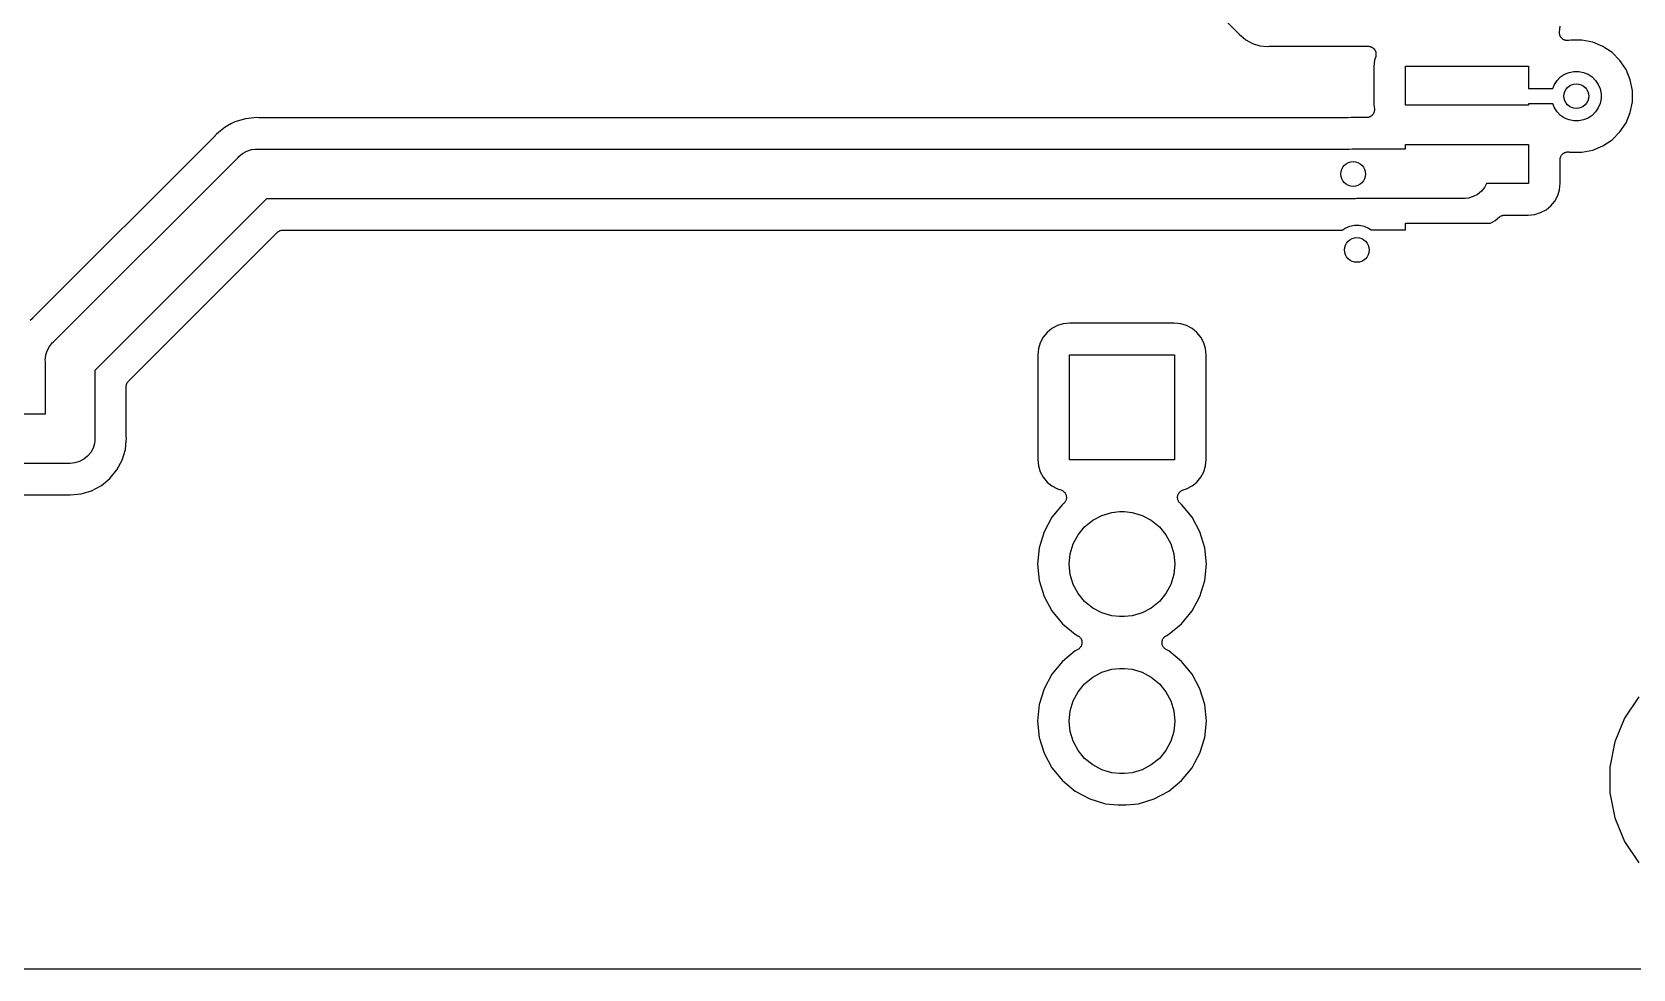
# Model space of a CAD drawing. Extents: x 3.65 to 7.93, y -5.83 to -2.58.
# Drawn here: x 6.026 to 7.045, y -5.828 to -5.231 of the extents above; entities that cross this region are included whole.
import ezdxf

# ---------------------------------------------------------------- set-up
doc = ezdxf.new("R2010")
doc.units = 0
doc.header["$MEASUREMENT"] = 0
doc.layers.add('BLACK', color=7, linetype='CONTINUOUS')

msp = doc.modelspace()

# ---------------------------------------------------------------- linework, layer by layer
at = {"layer": 'BLACK', "linetype": 'CONTINUOUS'}
for p, q in [((6.65342, -5.09091), (6.79409, -5.23158)), ((6.99867, -5.23129), (6.9987, -5.23106)), ((6.9987, -5.23083), (6.99906, -5.22716)), ((6.9987, -5.23106), (6.9987, -5.23083)), ((6.79409, -5.23158), (6.79414, -5.23163)), ((6.79414, -5.23163), (6.79428, -5.2318)), ((6.79428, -5.2318), (6.79442, -5.23195)), ((6.79442, -5.23195), (6.79505, -5.23271)), ((6.79505, -5.23271), (6.79581, -5.23333)), ((6.79581, -5.23333), (6.79884, -5.23582)), ((6.79884, -5.23582), (6.80317, -5.23814)), ((6.80317, -5.23814), (6.80787, -5.23956)), ((6.80787, -5.23956), (6.81276, -5.24004)), ((6.81276, -5.24004), (6.81374, -5.23995)), ((6.81374, -5.23995), (6.81381, -5.23994)), ((6.81381, -5.23994), (6.81402, -5.23994)), ((6.81402, -5.23994), (6.81423, -5.23992)), ((6.81423, -5.23992), (6.87679, -5.23992)), ((6.87679, -5.23992), (6.87686, -5.23992)), ((6.87686, -5.23992), (6.87709, -5.23995)), ((6.87709, -5.23995), (6.87732, -5.23995)), ((6.87732, -5.23995), (6.87758, -5.24)), ((6.87758, -5.24), (6.87783, -5.24003)), ((6.87783, -5.24003), (6.87805, -5.2401)), ((6.87805, -5.2401), (6.87828, -5.24015)), ((6.87828, -5.24015), (6.87852, -5.24025)), ((6.87852, -5.24025), (6.87876, -5.24033)), ((6.87876, -5.24033), (6.87897, -5.24044)), ((6.87897, -5.24044), (6.87918, -5.24053)), ((6.87918, -5.24053), (6.87939, -5.24067)), ((6.87939, -5.24067), (6.87962, -5.2408)), ((6.87962, -5.2408), (6.8798, -5.24094)), ((6.8798, -5.24094), (6.87999, -5.24107)), ((6.87999, -5.24107), (6.88017, -5.24126)), ((6.9987, -5.23155), (6.99867, -5.23129)), ((6.9987, -5.23181), (6.9987, -5.23155)), ((6.99874, -5.23203), (6.9987, -5.23181)), ((6.99876, -5.23226), (6.99874, -5.23203)), ((6.99883, -5.23251), (6.99876, -5.23226)), ((6.99888, -5.23276), (6.99883, -5.23251)), ((6.99897, -5.23298), (6.99888, -5.23276)), ((6.99904, -5.2332), (6.99897, -5.23298)), ((6.99916, -5.23343), (6.99904, -5.2332)), ((6.99926, -5.23366), (6.99916, -5.23343)), ((6.99938, -5.23386), (6.99926, -5.23366)), ((6.99949, -5.23406), (6.99938, -5.23386)), ((6.99965, -5.23426), (6.99949, -5.23406)), ((6.9998, -5.23448), (6.99965, -5.23426)), ((6.99996, -5.23464), (6.9998, -5.23448)), ((7.0001, -5.23482), (6.99996, -5.23464)), ((7.0003, -5.23499), (7.0001, -5.23482)), ((7.00048, -5.23517), (7.0003, -5.23499)), ((7.00067, -5.2353), (7.00048, -5.23517)), ((7.00085, -5.23545), (7.00067, -5.2353)), ((7.00108, -5.23557), (7.00085, -5.23545)), ((7.00129, -5.23572), (7.00108, -5.23557)), ((7.0015, -5.23581), (7.00129, -5.23572)), ((7.00171, -5.23592), (7.0015, -5.23581)), ((7.00195, -5.23599), (7.00171, -5.23592)), ((7.00219, -5.2361), (7.00195, -5.23599)), ((7.00242, -5.23614), (7.00219, -5.2361)), ((7.00264, -5.23621), (7.00242, -5.23614)), ((7.00289, -5.23624), (7.00264, -5.23621)), ((7.00315, -5.23629), (7.00289, -5.23624)), ((7.00338, -5.23629), (7.00315, -5.23629)), ((7.00361, -5.23632), (7.00338, -5.23629)), ((7.00386, -5.2363), (7.00361, -5.23632)), ((7.00412, -5.2363), (7.00386, -5.2363)), ((7.00435, -5.23626), (7.00412, -5.2363)), ((7.00458, -5.23624), (7.00435, -5.23626)), ((7.00465, -5.23622), (7.00458, -5.23624)), ((7.00585, -5.23598), (7.00465, -5.23622)), ((7.01289, -5.23598), (7.00585, -5.23598)), ((7.0198, -5.23736), (7.01289, -5.23598)), ((7.0263, -5.24005), (7.0198, -5.23736)), ((7.03216, -5.24397), (7.0263, -5.24005)), ((6.88017, -5.24126), (6.88037, -5.24142)), ((6.88037, -5.24142), (6.88051, -5.2416)), ((6.88088, -5.24868), (6.88047, -5.25284)), ((6.88051, -5.2416), (6.88067, -5.24177)), ((6.88067, -5.24177), (6.88082, -5.24198)), ((6.88082, -5.24198), (6.88098, -5.24218)), ((6.88158, -5.24637), (6.88088, -5.24868)), ((6.88098, -5.24218), (6.88108, -5.24239)), ((6.88108, -5.24239), (6.88121, -5.24258)), ((6.88121, -5.24258), (6.88131, -5.24282)), ((6.88131, -5.24282), (6.88143, -5.24305)), ((6.88143, -5.24305), (6.8815, -5.24327)), ((6.8815, -5.24327), (6.88158, -5.24348)), ((6.88158, -5.24348), (6.88163, -5.24374)), ((6.88162, -5.24615), (6.88158, -5.24637)), ((6.88169, -5.24593), (6.88162, -5.24615)), ((6.88163, -5.24374), (6.88171, -5.24398)), ((6.88172, -5.24567), (6.88169, -5.24593)), ((6.88171, -5.24398), (6.88173, -5.24421)), ((6.88177, -5.24542), (6.88172, -5.24567)), ((6.88173, -5.24421), (6.88177, -5.24444)), ((6.88177, -5.24444), (6.88177, -5.2447)), ((6.88177, -5.2447), (6.88179, -5.24496)), ((6.88179, -5.24496), (6.88177, -5.24519)), ((6.88177, -5.24519), (6.88177, -5.24542)), ((7.03714, -5.24894), (7.03216, -5.24397)), ((7.04105, -5.2548), (7.03714, -5.24894)), ((6.88047, -5.25284), (6.88047, -5.27716)), ((6.90059, -5.2774), (6.90059, -5.2526)), ((6.90059, -5.2526), (6.97894, -5.2526)), ((6.97894, -5.2526), (6.97894, -5.26681)), ((6.99714, -5.26169), (6.99933, -5.2595)), ((6.99933, -5.2595), (7.00191, -5.25778)), ((7.00191, -5.25778), (7.00478, -5.25659)), ((7.00478, -5.25659), (7.00782, -5.25598)), ((7.00782, -5.25598), (7.01092, -5.25598)), ((7.01092, -5.25598), (7.01396, -5.25659)), ((7.01396, -5.25659), (7.01683, -5.25778)), ((7.01683, -5.25778), (7.01941, -5.2595)), ((7.01941, -5.2595), (7.0216, -5.26169)), ((7.04374, -5.26131), (7.04105, -5.2548)), ((7.04512, -5.26821), (7.04374, -5.26131)), ((6.97894, -5.26681), (6.99436, -5.26681)), ((6.99436, -5.26681), (6.99541, -5.26427)), ((6.99541, -5.26427), (6.99714, -5.26169)), ((7.0216, -5.26169), (7.02333, -5.26427)), ((7.02333, -5.26427), (7.02451, -5.26714)), ((7.02451, -5.26714), (7.02512, -5.27018)), ((7.02512, -5.27018), (7.02512, -5.27328)), ((7.04512, -5.27525), (7.04512, -5.26821)), ((6.88053, -5.2819), (6.88044, -5.28211)), ((6.88047, -5.27716), (6.88074, -5.2799)), ((6.88059, -5.28165), (6.88053, -5.2819)), ((6.88066, -5.2814), (6.88059, -5.28165)), ((6.88069, -5.28117), (6.88066, -5.2814)), ((6.88073, -5.28095), (6.88069, -5.28117)), ((6.88074, -5.28069), (6.88073, -5.28095)), ((6.88074, -5.2799), (6.88075, -5.27997)), ((6.88075, -5.27997), (6.88074, -5.2802)), ((6.88074, -5.2802), (6.88076, -5.28043)), ((6.88076, -5.28043), (6.88074, -5.28069)), ((6.97894, -5.2774), (6.90059, -5.2774)), ((6.99436, -5.27665), (6.97894, -5.27665)), ((6.97894, -5.27665), (6.97894, -5.2774)), ((6.99541, -5.27919), (6.99436, -5.27665)), ((6.99714, -5.28177), (6.99541, -5.27919)), ((6.99933, -5.28396), (6.99714, -5.28177)), ((7.0216, -5.28177), (7.01941, -5.28396)), ((7.02333, -5.27919), (7.0216, -5.28177)), ((7.02451, -5.27633), (7.02333, -5.27919)), ((7.02512, -5.27328), (7.02451, -5.27633)), ((7.04374, -5.28216), (7.04512, -5.27525)), ((6.1487, -5.29147), (6.14456, -5.29487)), ((6.15287, -5.28924), (6.1487, -5.29147)), ((6.15492, -5.28815), (6.15287, -5.28924)), ((6.16165, -5.28611), (6.15492, -5.28815)), ((6.16715, -5.28557), (6.16165, -5.28611)), ((6.16866, -5.28542), (6.16715, -5.28557)), ((6.16715, -5.28557), (6.16715, -5.28557)), ((6.17017, -5.28557), (6.16866, -5.28542)), ((6.17038, -5.28557), (6.17017, -5.28557)), ((6.17059, -5.28559), (6.17038, -5.28557)), ((6.17066, -5.28559), (6.17059, -5.28559)), ((6.86344, -5.28559), (6.17066, -5.28559)), ((6.86365, -5.28557), (6.86344, -5.28559)), ((6.86386, -5.28557), (6.86365, -5.28557)), ((6.86393, -5.28557), (6.86386, -5.28557)), ((6.86592, -5.28537), (6.86393, -5.28557)), ((6.86593, -5.28537), (6.86592, -5.28537)), ((6.86744, -5.28522), (6.86593, -5.28537)), ((6.86895, -5.28537), (6.86744, -5.28522)), ((6.86916, -5.28537), (6.86895, -5.28537)), ((6.86937, -5.28539), (6.86916, -5.28537)), ((6.86944, -5.28539), (6.86937, -5.28539)), ((6.87576, -5.28539), (6.86944, -5.28539)), ((6.87599, -5.28537), (6.87576, -5.28539)), ((6.87622, -5.28537), (6.87599, -5.28537)), ((6.87648, -5.28532), (6.87622, -5.28537)), ((6.87674, -5.2853), (6.87648, -5.28532)), ((6.87695, -5.28523), (6.87674, -5.2853)), ((6.87718, -5.28519), (6.87695, -5.28523)), ((6.87742, -5.28509), (6.87718, -5.28519)), ((6.87767, -5.28502), (6.87742, -5.28509)), ((6.87787, -5.28491), (6.87767, -5.28502)), ((6.87808, -5.28482), (6.87787, -5.28491)), ((6.8783, -5.28468), (6.87808, -5.28482)), ((6.87853, -5.28456), (6.8783, -5.28468)), ((6.87871, -5.28441), (6.87853, -5.28456)), ((6.8789, -5.28429), (6.87871, -5.28441)), ((6.87909, -5.28411), (6.8789, -5.28429)), ((6.87929, -5.28394), (6.87909, -5.28411)), ((6.87943, -5.28377), (6.87929, -5.28394)), ((6.8796, -5.28361), (6.87943, -5.28377)), ((6.87974, -5.28339), (6.8796, -5.28361)), ((6.87991, -5.28319), (6.87974, -5.28339)), ((6.88002, -5.28299), (6.87991, -5.28319)), ((6.88015, -5.2828), (6.88002, -5.28299)), ((6.88025, -5.28256), (6.88015, -5.2828)), ((6.88037, -5.28233), (6.88025, -5.28256)), ((6.88044, -5.28211), (6.88037, -5.28233)), ((7.00191, -5.28569), (6.99933, -5.28396)), ((7.00478, -5.28688), (7.00191, -5.28569)), ((7.00782, -5.28748), (7.00478, -5.28688)), ((7.01092, -5.28748), (7.00782, -5.28748)), ((7.01396, -5.28688), (7.01092, -5.28748)), ((7.01683, -5.28569), (7.01396, -5.28688)), ((7.01941, -5.28396), (7.01683, -5.28569)), ((7.03714, -5.29452), (7.04105, -5.28867)), ((7.04105, -5.28867), (7.04374, -5.28216)), ((6.14197, -5.29748), (6.02614, -5.41331)), ((6.1421, -5.29731), (6.14197, -5.29748)), ((6.14225, -5.29717), (6.1421, -5.29731)), ((6.1423, -5.29711), (6.14225, -5.29717)), ((6.14326, -5.29594), (6.1423, -5.29711)), ((6.14456, -5.29487), (6.14326, -5.29594)), ((6.14456, -5.29487), (6.14456, -5.29487)), ((7.0263, -5.30341), (7.03216, -5.2995)), ((7.03216, -5.2995), (7.03714, -5.29452)), ((6.03941, -5.42832), (6.15698, -5.31075)), ((6.15698, -5.31075), (6.15747, -5.31015)), ((6.15747, -5.31015), (6.15987, -5.30818)), ((6.15987, -5.30818), (6.16261, -5.30672)), ((6.16261, -5.30672), (6.16557, -5.30582)), ((6.16557, -5.30582), (6.16789, -5.30559)), ((6.16789, -5.30559), (6.16866, -5.30551)), ((6.16866, -5.30551), (6.16943, -5.30559)), ((6.16943, -5.30559), (6.86467, -5.30559)), ((6.86467, -5.30559), (6.86667, -5.30539)), ((6.86667, -5.30539), (6.86744, -5.30532)), ((6.86667, -5.30539), (6.86667, -5.30539)), ((6.86744, -5.30532), (6.86821, -5.30539)), ((6.86821, -5.30539), (6.90059, -5.30539)), ((6.90059, -5.30539), (6.90059, -5.3026)), ((6.90059, -5.3026), (6.97894, -5.3026)), ((6.97894, -5.3026), (6.97894, -5.3274)), ((6.99906, -5.31215), (6.99911, -5.31168)), ((6.99906, -5.31218), (6.99906, -5.31215)), ((6.99906, -5.31222), (6.99906, -5.31218)), ((6.99906, -5.31218), (6.99906, -5.31218)), ((6.99906, -5.31218), (6.99906, -5.31218)), ((6.99906, -5.32716), (6.99906, -5.31222)), ((6.99911, -5.31168), (6.99916, -5.31121)), ((6.99916, -5.31121), (6.99917, -5.3112)), ((6.99917, -5.31118), (6.99931, -5.31073)), ((6.99917, -5.3112), (6.99917, -5.31118)), ((6.99931, -5.31073), (6.99945, -5.31028)), ((6.99945, -5.31028), (6.99946, -5.31027)), ((6.99946, -5.31025), (6.99969, -5.30984)), ((6.99946, -5.31027), (6.99946, -5.31025)), ((6.99969, -5.30984), (6.99992, -5.30942)), ((6.99992, -5.30942), (6.99993, -5.30941)), ((6.99993, -5.3094), (7.00024, -5.30904)), ((6.99993, -5.30941), (6.99993, -5.3094)), ((7.00024, -5.30904), (7.00054, -5.30867)), ((7.00054, -5.30867), (7.00055, -5.30866)), ((7.00055, -5.30866), (7.00056, -5.30865)), ((7.00056, -5.30865), (7.00093, -5.30835)), ((7.00093, -5.30835), (7.00129, -5.30805)), ((7.00129, -5.30805), (7.00131, -5.30805)), ((7.00131, -5.30805), (7.00132, -5.30804)), ((7.00132, -5.30804), (7.00174, -5.30782)), ((7.00174, -5.30782), (7.00216, -5.3076)), ((7.00216, -5.3076), (7.00217, -5.30759)), ((7.00217, -5.30759), (7.00218, -5.30759)), ((7.00218, -5.30759), (7.00263, -5.30745)), ((7.00263, -5.30745), (7.00309, -5.30732)), ((7.00309, -5.30732), (7.00311, -5.30731)), ((7.00311, -5.30731), (7.00312, -5.30731)), ((7.00312, -5.30731), (7.00359, -5.30727)), ((7.00359, -5.30727), (7.00406, -5.30722)), ((7.00406, -5.30722), (7.00408, -5.30722)), ((7.00408, -5.30722), (7.00409, -5.30722)), ((7.00409, -5.30722), (7.00456, -5.30727)), ((7.00456, -5.30727), (7.00503, -5.30732)), ((7.00503, -5.30732), (7.00585, -5.30748)), ((7.00585, -5.30748), (7.01289, -5.30748)), ((7.01289, -5.30748), (7.0198, -5.30611)), ((7.0198, -5.30611), (7.0263, -5.30341)), ((6.94891, -5.33233), (6.94651, -5.3343)), ((6.95087, -5.32993), (6.94891, -5.33233)), ((6.95223, -5.3274), (6.95087, -5.32993)), ((6.97894, -5.3274), (6.95223, -5.3274)), ((6.9975, -5.33509), (6.99865, -5.33132)), ((6.99865, -5.33132), (6.99906, -5.32716)), ((6.17518, -5.33709), (6.06575, -5.44652)), ((6.86647, -5.33709), (6.17518, -5.33709)), ((6.86724, -5.33716), (6.86647, -5.33709)), ((6.86802, -5.33709), (6.86724, -5.33716)), ((6.8688, -5.33709), (6.86802, -5.33709)), ((6.86956, -5.33693), (6.8688, -5.33709)), ((6.87002, -5.33689), (6.86956, -5.33693)), ((6.93849, -5.33689), (6.87002, -5.33689)), ((6.9408, -5.33666), (6.93849, -5.33689)), ((6.94377, -5.33576), (6.9408, -5.33666)), ((6.94651, -5.3343), (6.94377, -5.33576)), ((6.9901, -5.34411), (6.99315, -5.34161)), ((6.99315, -5.34161), (6.99565, -5.33857)), ((6.99565, -5.33857), (6.9975, -5.33509)), ((6.90059, -5.35689), (6.90059, -5.3526)), ((6.90059, -5.3526), (6.9547, -5.3526)), ((6.9547, -5.3526), (6.95767, -5.35101)), ((6.95767, -5.35101), (6.96054, -5.34866)), ((6.96054, -5.34866), (6.96059, -5.34861)), ((6.96059, -5.34861), (6.96078, -5.3485)), ((6.96078, -5.3485), (6.96094, -5.34836)), ((6.96094, -5.34836), (6.96118, -5.34823)), ((6.96118, -5.34823), (6.96141, -5.34808)), ((6.96141, -5.34808), (6.96161, -5.348)), ((6.96161, -5.348), (6.96181, -5.3479)), ((6.96181, -5.3479), (6.96207, -5.34782)), ((6.96207, -5.34782), (6.96232, -5.34772)), ((6.96232, -5.34772), (6.96253, -5.34768)), ((6.96253, -5.34768), (6.96274, -5.34762)), ((6.96274, -5.34762), (6.96301, -5.34759)), ((6.96301, -5.34759), (6.96328, -5.34754)), ((6.96328, -5.34754), (6.96349, -5.34754)), ((6.96349, -5.34754), (6.96371, -5.34752)), ((6.96371, -5.34752), (6.97869, -5.34752)), ((6.97869, -5.34752), (6.98286, -5.34711)), ((6.98286, -5.34711), (6.98663, -5.34597)), ((6.98663, -5.34597), (6.9901, -5.34411)), ((6.08721, -5.45334), (6.182, -5.35855)), ((6.182, -5.35855), (6.18202, -5.35854)), ((6.18202, -5.35854), (6.18205, -5.3585)), ((6.18202, -5.35854), (6.18202, -5.35854)), ((6.18202, -5.35854), (6.18202, -5.35854)), ((6.18205, -5.3585), (6.18242, -5.35821)), ((6.18242, -5.35821), (6.18277, -5.35792)), ((6.18277, -5.35792), (6.1828, -5.35791)), ((6.1828, -5.35791), (6.18282, -5.35789)), ((6.18282, -5.35789), (6.18323, -5.35768)), ((6.18323, -5.35768), (6.18363, -5.35746)), ((6.18363, -5.35746), (6.18366, -5.35746)), ((6.18366, -5.35746), (6.18368, -5.35744)), ((6.18368, -5.35744), (6.18413, -5.35731)), ((6.18413, -5.35731), (6.18457, -5.35718)), ((6.18457, -5.35718), (6.18459, -5.35718)), ((6.18459, -5.35718), (6.18462, -5.35717)), ((6.18462, -5.35717), (6.18508, -5.35713)), ((6.18508, -5.35713), (6.18554, -5.35709)), ((6.18554, -5.35709), (6.86023, -5.35709)), ((6.86023, -5.35709), (6.86215, -5.35581)), ((6.86215, -5.35581), (6.86501, -5.35462)), ((6.86501, -5.35462), (6.86806, -5.35402)), ((6.86806, -5.35402), (6.87116, -5.35402)), ((6.87116, -5.35402), (6.8742, -5.35462)), ((6.8742, -5.35462), (6.87707, -5.35581)), ((6.87707, -5.35581), (6.87868, -5.35689)), ((6.87868, -5.35689), (6.90059, -5.35689)), ((6.02577, -5.41364), (6.0246, -5.4146)), ((6.02592, -5.41349), (6.02577, -5.41364)), ((6.02609, -5.41336), (6.02592, -5.41349)), ((6.02614, -5.41331), (6.02609, -5.41336)), ((6.67232, -5.42232), (6.66983, -5.42537)), ((6.67537, -5.41983), (6.67232, -5.42232)), ((6.67884, -5.41797), (6.67537, -5.41983)), ((6.68261, -5.41682), (6.67884, -5.41797)), ((6.68678, -5.41641), (6.68261, -5.41682)), ((6.75322, -5.41641), (6.68678, -5.41641)), ((6.75739, -5.41682), (6.75322, -5.41641)), ((6.76116, -5.41797), (6.75739, -5.41682)), ((6.76463, -5.41983), (6.76116, -5.41797)), ((6.76768, -5.42232), (6.76463, -5.41983)), ((6.77017, -5.42537), (6.76768, -5.42232)), ((6.03461, -5.43648), (6.03538, -5.43394)), ((6.03538, -5.43394), (6.03684, -5.43121)), ((6.03684, -5.43121), (6.03881, -5.42881)), ((6.03881, -5.42881), (6.03941, -5.42832)), ((6.66682, -5.43261), (6.66641, -5.43678)), ((6.66797, -5.42884), (6.66682, -5.43261)), ((6.66983, -5.42537), (6.66797, -5.42884)), ((6.77203, -5.42884), (6.77017, -5.42537)), ((6.77318, -5.43261), (6.77203, -5.42884)), ((6.77359, -5.43678), (6.77318, -5.43261)), ((6.03418, -5.44), (6.03448, -5.43691)), ((6.03425, -5.44077), (6.03418, -5.44)), ((6.03425, -5.47425), (6.03425, -5.44077)), ((6.03448, -5.43691), (6.03461, -5.43648)), ((6.66641, -5.43678), (6.66641, -5.50322)), ((6.68654, -5.50346), (6.68654, -5.43654)), ((6.68654, -5.43654), (6.75346, -5.43654)), ((6.75346, -5.43654), (6.75346, -5.50346)), ((6.77359, -5.50322), (6.77359, -5.43678)), ((6.06575, -5.44652), (6.06575, -5.48923)), ((6.086, -5.4554), (6.08613, -5.45496)), ((6.08613, -5.45496), (6.08614, -5.45493)), ((6.08614, -5.45493), (6.08615, -5.45491)), ((6.08615, -5.45491), (6.08638, -5.4545)), ((6.08638, -5.4545), (6.08659, -5.4541)), ((6.08659, -5.4541), (6.08661, -5.45408)), ((6.08661, -5.45408), (6.08662, -5.45405)), ((6.08662, -5.45405), (6.08692, -5.4537)), ((6.08692, -5.4537), (6.08721, -5.45334)), ((6.08575, -5.45681), (6.0858, -5.45635)), ((6.08575, -5.45686), (6.08575, -5.45681)), ((6.08575, -5.45688), (6.08575, -5.45686)), ((6.08575, -5.45686), (6.08575, -5.45686)), ((6.08575, -5.45686), (6.08575, -5.45686)), ((6.08575, -5.488), (6.08575, -5.45688)), ((6.0858, -5.45635), (6.08585, -5.45589)), ((6.08585, -5.45586), (6.08586, -5.45584)), ((6.08585, -5.45589), (6.08585, -5.45586)), ((6.08586, -5.45584), (6.086, -5.4554)), ((5.73681, -5.47425), (6.03425, -5.47425)), ((6.06462, -5.49606), (6.06316, -5.49879)), ((6.06552, -5.49309), (6.06462, -5.49606)), ((6.06569, -5.49135), (6.06552, -5.49309)), ((6.06575, -5.49077), (6.06569, -5.49135)), ((6.06575, -5.48923), (6.06582, -5.49)), ((6.06582, -5.49), (6.06575, -5.49077)), ((6.08523, -5.49701), (6.08577, -5.49151)), ((6.08577, -5.48821), (6.08575, -5.488)), ((6.08577, -5.48842), (6.08577, -5.48821)), ((6.08577, -5.48849), (6.08577, -5.48842)), ((6.08592, -5.49), (6.08577, -5.48849)), ((6.08577, -5.49151), (6.08592, -5.49)), ((6.08577, -5.49151), (6.08577, -5.49151)), ((6.04923, -5.50575), (5.73681, -5.50575)), ((6.05, -5.50582), (6.04923, -5.50575)), ((6.05158, -5.50567), (6.05, -5.50582)), ((6.05309, -5.50552), (6.05158, -5.50567)), ((6.05606, -5.50462), (6.05309, -5.50552)), ((6.05879, -5.50316), (6.05606, -5.50462)), ((6.06119, -5.50119), (6.05879, -5.50316)), ((6.06316, -5.49879), (6.06119, -5.50119)), ((6.07987, -5.50996), (6.08319, -5.50375)), ((6.08319, -5.50375), (6.08523, -5.49701)), ((6.66641, -5.50322), (6.66682, -5.50739)), ((6.75346, -5.50346), (6.68654, -5.50346)), ((6.77318, -5.50739), (6.77359, -5.50322)), ((6.06996, -5.51987), (6.0754, -5.5154)), ((6.0754, -5.5154), (6.07987, -5.50996)), ((6.66682, -5.50739), (6.66797, -5.51116)), ((6.66797, -5.51116), (6.66983, -5.51463)), ((6.66983, -5.51463), (6.67232, -5.51768)), ((6.76768, -5.51768), (6.77017, -5.51463)), ((6.77017, -5.51463), (6.77203, -5.51116)), ((6.77203, -5.51116), (6.77318, -5.50739)), ((5.76151, -5.52575), (6.048, -5.52575)), ((6.048, -5.52575), (6.04807, -5.52575)), ((6.04807, -5.52575), (6.04828, -5.52577)), ((6.04828, -5.52577), (6.04849, -5.52577)), ((6.04849, -5.52577), (6.05, -5.52592)), ((6.05, -5.52592), (6.05701, -5.52523)), ((6.05701, -5.52523), (6.06375, -5.52319)), ((6.06375, -5.52319), (6.06996, -5.51987)), ((6.67232, -5.51768), (6.67537, -5.52017)), ((6.67537, -5.52017), (6.67884, -5.52203)), ((6.67884, -5.52203), (6.68108, -5.52271)), ((6.68108, -5.52271), (6.68113, -5.52273)), ((6.68113, -5.52273), (6.68113, -5.52273)), ((6.68113, -5.52273), (6.68113, -5.52273)), ((6.68113, -5.52273), (6.68115, -5.52273)), ((6.68115, -5.52273), (6.6816, -5.52292)), ((6.6816, -5.52292), (6.68203, -5.52311)), ((6.68203, -5.52311), (6.68204, -5.52311)), ((6.68204, -5.52311), (6.68205, -5.52312)), ((6.68205, -5.52312), (6.68245, -5.52339)), ((6.68245, -5.52339), (6.68284, -5.52366)), ((6.68284, -5.52366), (6.68284, -5.52366)), ((6.68284, -5.52366), (6.68285, -5.52367)), ((6.68285, -5.52367), (6.68319, -5.52402)), ((6.68319, -5.52402), (6.68352, -5.52435)), ((6.68352, -5.52435), (6.68353, -5.52436)), ((6.68353, -5.52436), (6.68353, -5.52437)), ((6.68353, -5.52437), (6.6838, -5.52477)), ((6.6838, -5.52477), (6.68406, -5.52517)), ((6.68406, -5.52517), (6.68406, -5.52518)), ((6.68406, -5.52518), (6.68407, -5.52519)), ((6.68407, -5.52519), (6.68425, -5.52563)), ((6.68425, -5.52563), (6.68443, -5.52607)), ((6.68443, -5.52607), (6.68443, -5.52608)), ((6.68443, -5.52608), (6.68443, -5.52609)), ((6.68443, -5.52609), (6.68452, -5.52656)), ((6.68452, -5.52656), (6.68461, -5.52703)), ((6.7554, -5.52696), (6.75549, -5.52649)), ((6.75549, -5.52649), (6.75559, -5.52602)), ((6.75559, -5.526), (6.75578, -5.52557)), ((6.75559, -5.52601), (6.75559, -5.526)), ((6.75559, -5.52602), (6.75559, -5.52601)), ((6.75578, -5.52557), (6.75597, -5.52512)), ((6.75597, -5.52511), (6.75598, -5.5251)), ((6.75597, -5.52512), (6.75597, -5.52511)), ((6.75598, -5.5251), (6.75624, -5.52471)), ((6.75624, -5.52471), (6.75651, -5.52431)), ((6.75651, -5.52431), (6.75652, -5.52431)), ((6.75652, -5.5243), (6.75687, -5.52396)), ((6.75652, -5.52431), (6.75652, -5.5243)), ((6.75687, -5.52396), (6.7572, -5.52363)), ((6.7572, -5.52363), (6.75721, -5.52362)), ((6.75721, -5.52362), (6.75722, -5.52361)), ((6.75722, -5.52361), (6.75762, -5.52335)), ((6.75762, -5.52335), (6.75801, -5.52308)), ((6.75801, -5.52308), (6.75802, -5.52308)), ((6.75802, -5.52308), (6.75803, -5.52307)), ((6.75803, -5.52307), (6.75848, -5.52289)), ((6.75848, -5.52289), (6.75892, -5.52271)), ((6.75892, -5.52271), (6.76116, -5.52203)), ((6.76116, -5.52203), (6.76463, -5.52017)), ((6.76463, -5.52017), (6.76768, -5.51768)), ((6.68201, -5.53201), (6.67533, -5.54015)), ((6.68281, -5.53136), (6.68201, -5.53201)), ((6.68314, -5.53103), (6.68281, -5.53136)), ((6.68348, -5.53069), (6.68314, -5.53103)), ((6.68349, -5.53068), (6.68348, -5.53069)), ((6.6835, -5.53067), (6.68349, -5.53068)), ((6.68376, -5.53028), (6.6835, -5.53067)), ((6.68403, -5.52988), (6.68376, -5.53028)), ((6.68404, -5.52986), (6.68403, -5.52987)), ((6.68403, -5.52987), (6.68403, -5.52988)), ((6.68422, -5.52943), (6.68404, -5.52986)), ((6.68441, -5.52898), (6.68422, -5.52943)), ((6.68451, -5.52848), (6.68441, -5.52896)), ((6.68441, -5.52896), (6.68441, -5.52897)), ((6.68441, -5.52897), (6.68441, -5.52898)), ((6.68461, -5.52802), (6.68451, -5.52848)), ((6.68461, -5.52703), (6.68461, -5.52704)), ((6.68461, -5.52704), (6.68461, -5.52705)), ((6.68461, -5.52705), (6.68461, -5.52753)), ((6.68461, -5.52753), (6.68461, -5.528)), ((6.68461, -5.528), (6.68461, -5.52801)), ((6.68461, -5.52801), (6.68461, -5.52802)), ((6.71344, -5.53702), (6.71836, -5.53654)), ((6.71836, -5.53654), (6.72164, -5.53654)), ((6.72164, -5.53654), (6.72656, -5.53702)), ((6.75539, -5.52698), (6.7554, -5.52697)), ((6.75539, -5.52745), (6.75539, -5.52698)), ((6.75539, -5.52793), (6.75539, -5.52745)), ((6.75539, -5.52794), (6.75539, -5.52793)), ((6.75539, -5.52796), (6.75539, -5.52794)), ((6.75548, -5.52843), (6.75539, -5.52796)), ((6.7554, -5.52697), (6.7554, -5.52696)), ((6.75557, -5.52889), (6.75548, -5.52843)), ((6.75557, -5.5289), (6.75557, -5.52889)), ((6.75557, -5.52891), (6.75557, -5.5289)), ((6.75575, -5.52936), (6.75557, -5.52891)), ((6.75593, -5.5298), (6.75575, -5.52936)), ((6.75593, -5.52981), (6.75593, -5.5298)), ((6.75594, -5.52982), (6.75593, -5.52981)), ((6.7562, -5.53021), (6.75594, -5.52982)), ((6.75646, -5.53062), (6.7562, -5.53021)), ((6.75647, -5.53062), (6.75646, -5.53062)), ((6.75647, -5.53063), (6.75647, -5.53062)), ((6.75681, -5.53097), (6.75647, -5.53063)), ((6.75714, -5.53132), (6.75681, -5.53097)), ((6.75716, -5.53133), (6.75714, -5.53132)), ((6.75719, -5.53136), (6.75716, -5.53133)), ((6.75716, -5.53133), (6.75716, -5.53133)), ((6.75716, -5.53133), (6.75716, -5.53133)), ((6.75799, -5.53201), (6.75719, -5.53136)), ((6.76467, -5.54015), (6.75799, -5.53201)), ((6.67533, -5.54015), (6.67037, -5.54944)), ((6.69204, -5.55132), (6.69622, -5.54622)), ((6.69622, -5.54622), (6.70132, -5.54204)), ((6.70132, -5.54204), (6.70713, -5.53893)), ((6.70713, -5.53893), (6.71344, -5.53702)), ((6.72656, -5.53702), (6.73287, -5.53893)), ((6.73287, -5.53893), (6.73868, -5.54204)), ((6.73868, -5.54204), (6.74378, -5.54622)), ((6.74378, -5.54622), (6.74796, -5.55132)), ((6.76963, -5.54944), (6.76467, -5.54015)), ((6.67037, -5.54944), (6.66731, -5.55952)), ((6.68702, -5.56344), (6.68893, -5.55713)), ((6.68893, -5.55713), (6.69204, -5.55132)), ((6.74796, -5.55132), (6.75107, -5.55713)), ((6.75107, -5.55713), (6.75298, -5.56344)), ((6.77269, -5.55952), (6.76963, -5.54944)), ((6.66731, -5.55952), (6.66628, -5.57)), ((6.68637, -5.57), (6.68702, -5.56344)), ((6.75298, -5.56344), (6.75363, -5.57)), ((6.77372, -5.57), (6.77269, -5.55952)), ((6.66628, -5.57), (6.66731, -5.58048)), ((6.68702, -5.57656), (6.68637, -5.57)), ((6.68893, -5.58287), (6.68702, -5.57656)), ((6.75298, -5.57656), (6.75107, -5.58287)), ((6.75363, -5.57), (6.75298, -5.57656)), ((6.77269, -5.58048), (6.77372, -5.57)), ((6.66731, -5.58048), (6.67037, -5.59056)), ((6.69204, -5.58868), (6.68893, -5.58287)), ((6.75107, -5.58287), (6.74796, -5.58868)), ((6.76963, -5.59056), (6.77269, -5.58048)), ((6.67037, -5.59056), (6.67533, -5.59985)), ((6.69622, -5.59378), (6.69204, -5.58868)), ((6.70132, -5.59796), (6.69622, -5.59378)), ((6.70713, -5.60107), (6.70132, -5.59796)), ((6.73868, -5.59796), (6.73287, -5.60107)), ((6.74378, -5.59378), (6.73868, -5.59796)), ((6.74796, -5.58868), (6.74378, -5.59378)), ((6.76467, -5.59985), (6.76963, -5.59056)), ((6.67533, -5.59985), (6.68201, -5.60799)), ((6.68201, -5.60799), (6.69015, -5.61467)), ((6.71344, -5.60298), (6.70713, -5.60107)), ((6.71836, -5.60346), (6.71344, -5.60298)), ((6.72164, -5.60346), (6.71836, -5.60346)), ((6.72656, -5.60298), (6.72164, -5.60346)), ((6.73287, -5.60107), (6.72656, -5.60298)), ((6.74985, -5.61467), (6.75799, -5.60799)), ((6.75799, -5.60799), (6.76467, -5.59985)), ((6.69015, -5.61467), (6.69188, -5.61559)), ((6.69188, -5.61559), (6.69192, -5.61561)), ((6.69192, -5.61561), (6.69192, -5.61561)), ((6.69192, -5.61561), (6.69192, -5.61561)), ((6.69192, -5.61561), (6.69194, -5.61562)), ((6.69194, -5.61562), (6.69233, -5.61589)), ((6.69233, -5.61589), (6.69272, -5.61616)), ((6.69272, -5.61616), (6.69273, -5.61617)), ((6.69273, -5.61617), (6.69274, -5.61618)), ((6.69274, -5.61618), (6.69308, -5.61652)), ((6.69308, -5.61652), (6.69341, -5.61686)), ((6.69341, -5.61686), (6.69342, -5.61687)), ((6.69342, -5.61687), (6.69342, -5.61688)), ((6.69342, -5.61688), (6.69368, -5.61727)), ((6.69368, -5.61727), (6.69395, -5.61767)), ((6.69395, -5.61767), (6.69395, -5.61768)), ((6.69395, -5.61768), (6.69396, -5.61769)), ((6.69396, -5.61769), (6.69413, -5.61813)), ((6.69413, -5.61813), (6.69431, -5.61858)), ((6.74561, -5.619), (6.7457, -5.61853)), ((6.7457, -5.61853), (6.74571, -5.61852)), ((6.74571, -5.61851), (6.74589, -5.61807)), ((6.74571, -5.61852), (6.74571, -5.61851)), ((6.74589, -5.61807), (6.74608, -5.61763)), ((6.74608, -5.61762), (6.74609, -5.61761)), ((6.74608, -5.61763), (6.74608, -5.61762)), ((6.74609, -5.61761), (6.74635, -5.61722)), ((6.74635, -5.61722), (6.74662, -5.61682)), ((6.74662, -5.61682), (6.74663, -5.61681)), ((6.74663, -5.61681), (6.74664, -5.6168)), ((6.74664, -5.6168), (6.74698, -5.61647)), ((6.74698, -5.61647), (6.74731, -5.61613)), ((6.74731, -5.61613), (6.74732, -5.61613)), ((6.74732, -5.61613), (6.74733, -5.61612)), ((6.74733, -5.61612), (6.74773, -5.61585)), ((6.74773, -5.61585), (6.74812, -5.61559)), ((6.74812, -5.61559), (6.74985, -5.61467)), ((6.69015, -5.62533), (6.68201, -5.63201)), ((6.69188, -5.62441), (6.69015, -5.62533)), ((6.69227, -5.62415), (6.69188, -5.62441)), ((6.69267, -5.62388), (6.69227, -5.62415)), ((6.69268, -5.62387), (6.69267, -5.62388)), ((6.69269, -5.62387), (6.69268, -5.62387)), ((6.69303, -5.62353), (6.69269, -5.62387)), ((6.69336, -5.6232), (6.69303, -5.62353)), ((6.69337, -5.62319), (6.69336, -5.6232)), ((6.69338, -5.62318), (6.69337, -5.62319)), ((6.69365, -5.62278), (6.69338, -5.62318)), ((6.69391, -5.62239), (6.69365, -5.62278)), ((6.69392, -5.62238), (6.69391, -5.62239)), ((6.69411, -5.62193), (6.69392, -5.62237)), ((6.69392, -5.62237), (6.69392, -5.62238)), ((6.69429, -5.62149), (6.69411, -5.62193)), ((6.6943, -5.62147), (6.69429, -5.62148)), ((6.69429, -5.62148), (6.69429, -5.62149)), ((6.69439, -5.621), (6.6943, -5.62147)), ((6.69431, -5.61858), (6.69431, -5.61859)), ((6.69431, -5.61859), (6.69432, -5.6186)), ((6.69432, -5.6186), (6.69441, -5.61907)), ((6.69449, -5.62053), (6.69439, -5.621)), ((6.69441, -5.61907), (6.6945, -5.61954)), ((6.6945, -5.62003), (6.69449, -5.62051)), ((6.69449, -5.62051), (6.69449, -5.62052)), ((6.69449, -5.62052), (6.69449, -5.62053)), ((6.6945, -5.61954), (6.6945, -5.61955)), ((6.6945, -5.61955), (6.6945, -5.61956)), ((6.6945, -5.61956), (6.6945, -5.62003)), ((6.7455, -5.61997), (6.74551, -5.61949)), ((6.7455, -5.62044), (6.7455, -5.61997)), ((6.7455, -5.62045), (6.7455, -5.62044)), ((6.7455, -5.62046), (6.7455, -5.62045)), ((6.74559, -5.62092), (6.7455, -5.62046)), ((6.74551, -5.61947), (6.74561, -5.619)), ((6.74551, -5.61948), (6.74551, -5.61947)), ((6.74551, -5.61949), (6.74551, -5.61948)), ((6.74568, -5.6214), (6.74559, -5.62092)), ((6.74569, -5.62141), (6.74568, -5.6214)), ((6.74569, -5.62142), (6.74569, -5.62141)), ((6.74587, -5.62186), (6.74569, -5.62142)), ((6.74604, -5.62231), (6.74587, -5.62186)), ((6.74605, -5.62232), (6.74604, -5.62231)), ((6.74605, -5.62233), (6.74605, -5.62232)), ((6.74632, -5.62272), (6.74605, -5.62233)), ((6.74658, -5.62312), (6.74632, -5.62272)), ((6.74658, -5.62313), (6.74658, -5.62312)), ((6.74659, -5.62314), (6.74658, -5.62313)), ((6.74692, -5.62348), (6.74659, -5.62314)), ((6.74726, -5.62382), (6.74692, -5.62348)), ((6.74727, -5.62383), (6.74726, -5.62382)), ((6.74728, -5.62384), (6.74727, -5.62383)), ((6.74766, -5.6241), (6.74728, -5.62384)), ((6.74806, -5.62438), (6.74766, -5.6241)), ((6.74808, -5.62439), (6.74806, -5.62438)), ((6.74812, -5.62441), (6.74808, -5.62439)), ((6.74808, -5.62439), (6.74808, -5.62439)), ((6.74808, -5.62439), (6.74808, -5.62439)), ((6.74985, -5.62533), (6.74812, -5.62441)), ((6.75799, -5.63201), (6.74985, -5.62533)), ((6.68201, -5.63201), (6.67533, -5.64015)), ((6.70132, -5.64204), (6.70713, -5.63893)), ((6.70713, -5.63893), (6.71344, -5.63702)), ((6.71344, -5.63702), (6.71836, -5.63654)), ((6.71836, -5.63654), (6.72164, -5.63654)), ((6.72164, -5.63654), (6.72656, -5.63702)), ((6.72656, -5.63702), (6.73287, -5.63893)), ((6.73287, -5.63893), (6.73868, -5.64204)), ((6.76467, -5.64015), (6.75799, -5.63201)), ((6.67533, -5.64015), (6.67037, -5.64944)), ((6.69204, -5.65132), (6.69622, -5.64622)), ((6.69622, -5.64622), (6.70132, -5.64204)), ((6.73868, -5.64204), (6.74378, -5.64622)), ((6.74378, -5.64622), (6.74796, -5.65132)), ((6.76963, -5.64944), (6.76467, -5.64015)), ((6.67037, -5.64944), (6.66731, -5.65952)), ((6.68702, -5.66344), (6.68893, -5.65713)), ((6.68893, -5.65713), (6.69204, -5.65132)), ((6.74796, -5.65132), (6.75107, -5.65713)), ((6.75107, -5.65713), (6.75298, -5.66344)), ((6.77269, -5.65952), (6.76963, -5.64944)), ((7.04924, -5.65458), (7.04015, -5.66817)), ((6.66731, -5.65952), (6.66628, -5.67)), ((6.68637, -5.67), (6.68702, -5.66344)), ((6.75298, -5.66344), (6.75363, -5.67)), ((6.77372, -5.67), (6.77269, -5.65952)), ((7.04015, -5.66817), (7.0339, -5.68327)), ((6.66628, -5.67), (6.66731, -5.68048)), ((6.68702, -5.67656), (6.68637, -5.67)), ((6.68893, -5.68287), (6.68702, -5.67656)), ((6.75298, -5.67656), (6.75107, -5.68287)), ((6.75363, -5.67), (6.75298, -5.67656)), ((6.77269, -5.68048), (6.77372, -5.67)), ((6.66731, -5.68048), (6.67037, -5.69056)), ((6.69204, -5.68868), (6.68893, -5.68287)), ((6.69622, -5.69378), (6.69204, -5.68868)), ((6.74796, -5.68868), (6.74378, -5.69378)), ((6.75107, -5.68287), (6.74796, -5.68868)), ((6.76963, -5.69056), (6.77269, -5.68048)), ((7.0339, -5.68327), (7.03071, -5.69931)), ((6.67037, -5.69056), (6.67533, -5.69985)), ((6.67533, -5.69985), (6.68201, -5.70799)), ((6.70132, -5.69796), (6.69622, -5.69378)), ((6.70713, -5.70107), (6.70132, -5.69796)), ((6.73868, -5.69796), (6.73287, -5.70107)), ((6.74378, -5.69378), (6.73868, -5.69796)), ((6.75799, -5.70799), (6.76467, -5.69985)), ((6.76467, -5.69985), (6.76648, -5.69646)), ((6.76648, -5.69646), (6.76963, -5.69056)), ((6.76648, -5.69646), (6.76648, -5.69646)), ((7.03071, -5.69931), (7.03071, -5.71565)), ((6.68201, -5.70799), (6.69015, -5.71467)), ((6.71344, -5.70298), (6.70713, -5.70107)), ((6.71836, -5.70346), (6.71344, -5.70298)), ((6.72164, -5.70346), (6.71836, -5.70346)), ((6.72656, -5.70298), (6.72164, -5.70346)), ((6.73287, -5.70107), (6.72656, -5.70298)), ((6.74985, -5.71467), (6.75799, -5.70799)), ((6.69015, -5.71467), (6.69944, -5.71963)), ((6.69944, -5.71963), (6.70952, -5.72269)), ((6.73048, -5.72269), (6.74056, -5.71963)), ((6.74056, -5.71963), (6.74985, -5.71467)), ((7.03071, -5.71565), (7.0339, -5.73169)), ((6.70952, -5.72269), (6.71737, -5.72346)), ((6.71737, -5.72346), (6.72263, -5.72346)), ((6.72263, -5.72346), (6.73048, -5.72269)), ((7.0339, -5.73169), (7.04015, -5.74679)), ((7.04015, -5.74679), (7.04924, -5.76038)), ((7.92303, -5.82803), (3.65697, -5.82803))]:
    msp.add_line(p, q, dxfattribs=at)
at = {"layer": 'BLACK'}
for centre in [(7.00937, -5.27173), (6.86724, -5.32134), (6.86961, -5.36976)]:
    msp.add_circle(centre, 0.00787, dxfattribs=at)

doc.saveas('drawing.dxf')
